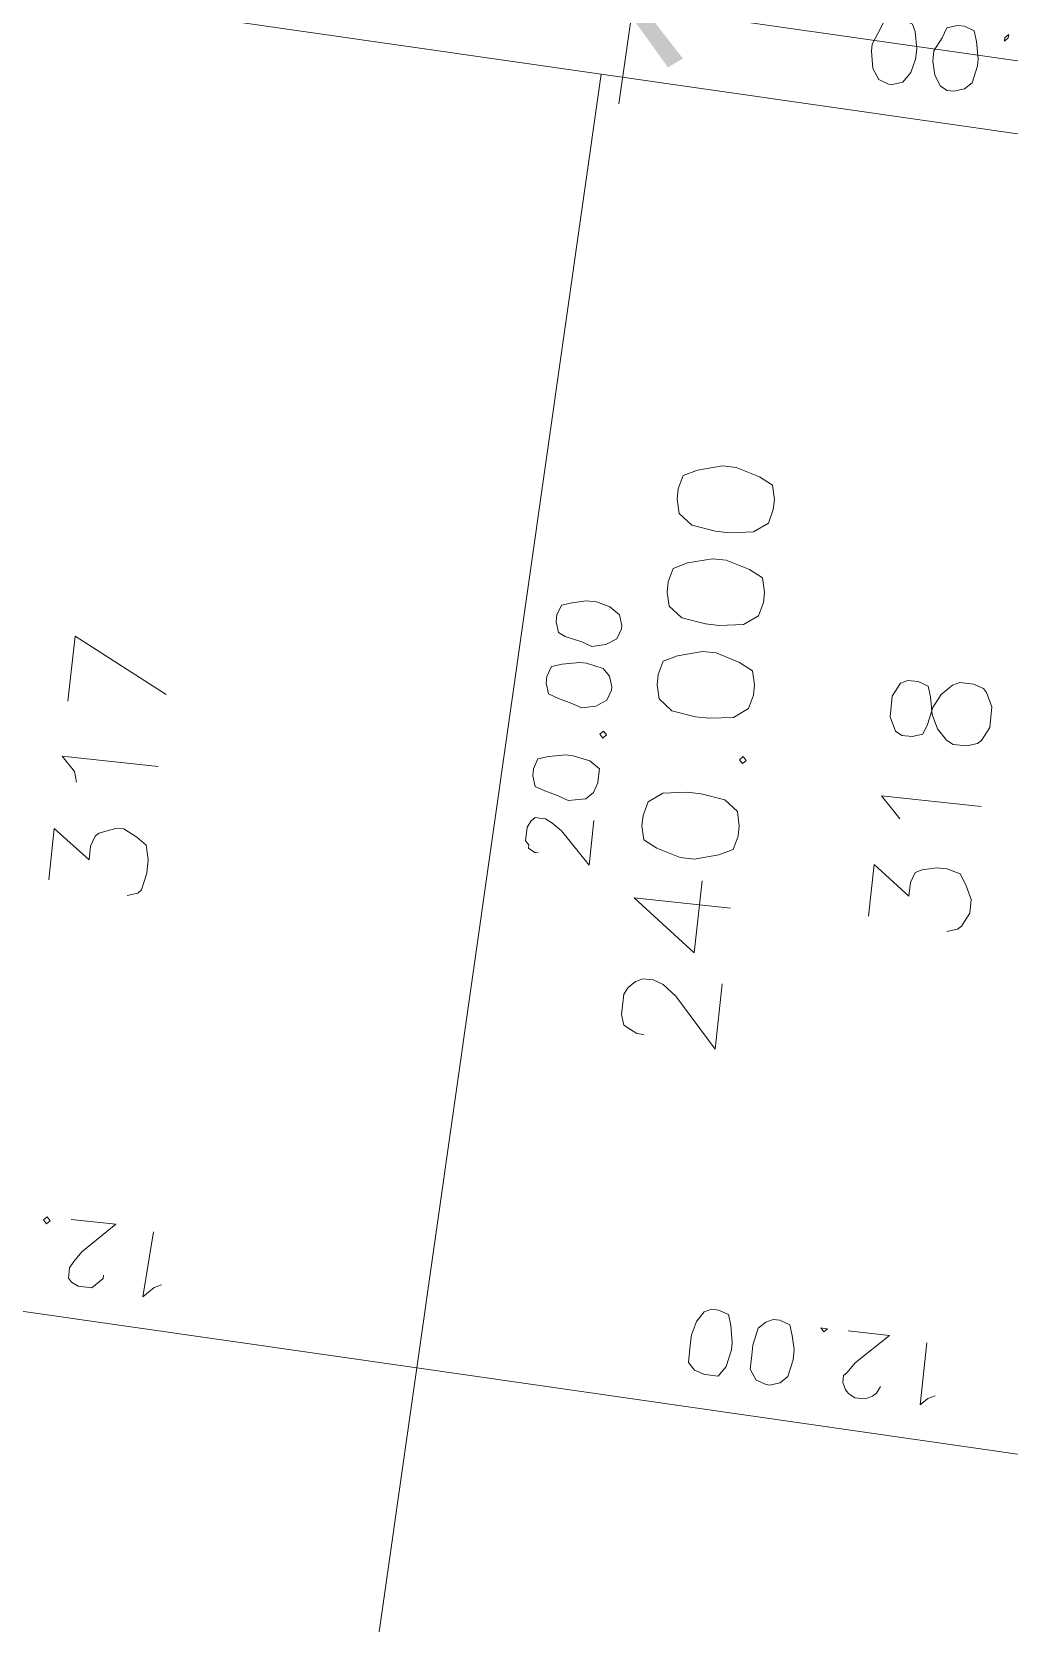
# Model space of a CAD drawing. Header units: metres. Extents: x -977055 to 805873, y -1033982 to 242021.
# Drawn here: x 2684.3 to 2699.33, y 803.49 to 827.98 of the extents above; entities that cross this region are included whole.
import ezdxf

# ---------------------------------------------------------------- set-up
doc = ezdxf.new("R2010")
doc.units = ezdxf.units.M
for name, color, linetype in [('PDF_0', 7, 'Continuous'), ('PDF_acera', 7, 'Continuous'), ('PDF_areas por lote', 7, 'Continuous'), ('PDF_COTAS', 7, 'Continuous'), ('PDF_COTAS CONJUNTO', 7, 'Continuous'), ('PDF_LOTES', 7, 'Continuous'), ('PDF_No. lotes', 7, 'Continuous')]:
    doc.layers.add(name, color=color, linetype=linetype)

# ---------------------------------------------------------------- blocks, each defined once
blk = doc.blocks.new('CALLE')
at = {"layer": 'PDF_0', "transparency": 33554559}
for points in [[(-157.235904, -229.715136), (-158.378976, -231.027552), (-158.505984, -230.858208)], [(-157.151232, -229.842144), (-157.235904, -229.715136), (-158.378976, -231.027552)]]:
    blk.add_solid(points, dxfattribs=at)
at = {"layer": 'PDF_acera', "lineweight": 9}
blk.add_lwpolyline([(-159.8184, -288.985536), (-157.320576, -216.294624), (-158.632992, -214.897536), (-189.707616, -213.839136), (-191.062368, -215.151552), (-193.517856, -286.868736)], dxfattribs=at)
at = {"layer": 'PDF_areas por lote', "lineweight": 9}
for points in [[(-170.317728, -231.831936), (-170.317728, -231.747264), (-170.275392, -231.662592), (-170.233056, -231.57792), (-170.106048, -231.535584), (-169.852032, -231.535584), (-169.76736, -231.57792), (-169.682688, -231.662592), (-169.640352, -231.747264), (-169.640352, -231.874272), (-169.682688, -232.00128), (-169.809696, -232.170624), (-170.4024, -232.720992), (-169.598016, -232.720992)], [(-168.666624, -232.720992), (-168.666624, -231.535584), (-169.259328, -232.339968), (-168.370272, -232.339968)]]:
    blk.add_lwpolyline(points, dxfattribs=at)
for points in [[(-167.777568, -231.535584), (-167.946912, -231.57792), (-168.031584, -231.747264), (-168.116256, -232.043616), (-168.116256, -232.21296), (-168.031584, -232.509312), (-167.946912, -232.678656), (-167.777568, -232.720992), (-167.65056, -232.720992), (-167.481216, -232.678656), (-167.354208, -232.509312), (-167.311872, -232.21296), (-167.311872, -232.043616), (-167.354208, -231.747264), (-167.481216, -231.57792), (-167.65056, -231.535584)], [(-166.041792, -231.535584), (-166.211136, -231.57792), (-166.338144, -231.747264), (-166.38048, -232.043616), (-166.38048, -232.21296), (-166.338144, -232.509312), (-166.211136, -232.678656), (-166.041792, -232.720992), (-165.914784, -232.720992), (-165.74544, -232.678656), (-165.660768, -232.509312), (-165.576096, -232.21296), (-165.576096, -232.043616), (-165.660768, -231.747264), (-165.74544, -231.57792), (-165.914784, -231.535584)], [(-164.89872, -231.535584), (-165.068064, -231.57792), (-165.195072, -231.747264), (-165.237408, -232.043616), (-165.237408, -232.21296), (-165.195072, -232.509312), (-165.068064, -232.678656), (-164.89872, -232.720992), (-164.771712, -232.720992), (-164.602368, -232.678656), (-164.517696, -232.509312), (-164.433024, -232.21296), (-164.433024, -232.043616), (-164.517696, -231.747264), (-164.602368, -231.57792), (-164.771712, -231.535584)], [(-163.755648, -231.535584), (-163.924992, -231.57792), (-164.052, -231.747264), (-164.094336, -232.043616), (-164.094336, -232.21296), (-164.052, -232.509312), (-163.924992, -232.678656), (-163.755648, -232.720992), (-163.62864, -232.720992), (-163.459296, -232.678656), (-163.374624, -232.509312), (-163.289952, -232.21296), (-163.289952, -232.043616), (-163.374624, -231.747264), (-163.459296, -231.57792), (-163.62864, -231.535584)], [(-166.846176, -232.63632), (-166.888512, -232.678656), (-166.846176, -232.720992), (-166.80384, -232.678656)]]:
    blk.add_lwpolyline(points, close=True, dxfattribs=at)
at = {"layer": 'PDF_COTAS', "lineweight": 9}
for points in [[(-173.408256, -224.80416), (-173.36592, -224.846496), (-173.323584, -224.80416), (-173.36592, -224.761824)], [(-173.408256, -224.80416), (-173.36592, -224.846496), (-173.323584, -224.80416), (-173.36592, -224.761824)], [(-173.323584, -225.100512), (-173.323584, -225.65088), (-173.704608, -225.269856), (-173.831616, -225.185184), (-173.916288, -225.142848), (-173.958624, -225.142848), (-174.043296, -225.142848), (-174.085632, -225.185184), (-174.127968, -225.269856), (-174.127968, -225.4392), (-174.085632, -225.481536), (-174.043296, -225.523872), (-174.00096, -225.566208), (-173.958624, -225.566208), (-174.00096, -225.566208), (-174.043296, -225.523872), (-174.085632, -225.481536), (-174.127968, -225.4392), (-174.127968, -225.269856), (-174.085632, -225.185184), (-174.043296, -225.142848), (-173.958624, -225.142848), (-173.916288, -225.142848), (-173.831616, -225.185184), (-173.704608, -225.269856), (-173.323584, -225.65088)], [(-173.36592, -226.116576), (-174.170304, -226.07424), (-174.043296, -226.201248), (-174.00096, -226.28592), (-174.043296, -226.201248), (-174.170304, -226.07424)], [(-167.777568, -230.94288), (-168.327936, -230.94288), (-167.946912, -230.561856), (-167.86224, -230.434848), (-167.819904, -230.350176), (-167.819904, -230.30784), (-167.819904, -230.223168), (-167.86224, -230.180832), (-167.946912, -230.138496), (-168.116256, -230.138496), (-168.158592, -230.180832), (-168.200928, -230.180832), (-168.243264, -230.265504), (-168.243264, -230.30784), (-168.243264, -230.265504), (-168.200928, -230.180832), (-168.158592, -230.180832), (-168.116256, -230.138496), (-167.946912, -230.138496), (-167.86224, -230.180832), (-167.819904, -230.223168), (-167.819904, -230.30784), (-167.819904, -230.350176), (-167.86224, -230.434848), (-167.946912, -230.561856), (-168.327936, -230.94288)], [(-167.311872, -230.138496), (-167.43888, -230.180832), (-167.481216, -230.30784), (-167.523552, -230.477184), (-167.565888, -230.604192), (-167.523552, -230.815872), (-167.43888, -230.900544), (-167.311872, -230.94288), (-167.269536, -230.94288), (-167.142528, -230.94288), (-167.057856, -230.815872), (-167.01552, -230.604192), (-167.01552, -230.51952), (-167.057856, -230.30784), (-167.100192, -230.180832), (-167.2272, -230.138496)], [(-167.311872, -230.138496), (-167.43888, -230.180832), (-167.481216, -230.30784), (-167.523552, -230.477184), (-167.565888, -230.604192), (-167.523552, -230.815872), (-167.43888, -230.900544), (-167.311872, -230.94288), (-167.269536, -230.94288), (-167.142528, -230.94288), (-167.057856, -230.815872), (-167.01552, -230.604192), (-167.01552, -230.51952), (-167.057856, -230.30784), (-167.100192, -230.180832), (-167.2272, -230.138496)], [(-166.1688, -230.180832), (-166.295808, -230.223168), (-166.338144, -230.350176), (-166.38048, -230.51952), (-166.422816, -230.646528), (-166.38048, -230.815872), (-166.295808, -230.94288), (-166.1688, -230.985216), (-166.126464, -230.985216), (-165.999456, -230.94288), (-165.914784, -230.858208), (-165.872448, -230.646528), (-165.872448, -230.561856), (-165.914784, -230.350176), (-165.95712, -230.223168), (-166.084128, -230.180832)], [(-166.1688, -230.180832), (-166.295808, -230.223168), (-166.338144, -230.350176), (-166.38048, -230.51952), (-166.422816, -230.646528), (-166.38048, -230.815872), (-166.295808, -230.94288), (-166.1688, -230.985216), (-166.126464, -230.985216), (-165.999456, -230.94288), (-165.914784, -230.858208), (-165.872448, -230.646528), (-165.872448, -230.561856), (-165.914784, -230.350176), (-165.95712, -230.223168), (-166.084128, -230.180832)], [(-165.406752, -230.223168), (-165.53376, -230.265504), (-165.576096, -230.350176), (-165.618432, -230.561856), (-165.660768, -230.688864), (-165.618432, -230.858208), (-165.53376, -230.985216), (-165.406752, -231.027552), (-165.364416, -231.027552), (-165.237408, -230.985216), (-165.152736, -230.858208), (-165.1104, -230.688864), (-165.1104, -230.561856), (-165.152736, -230.392512), (-165.195072, -230.265504), (-165.32208, -230.223168)], [(-165.406752, -230.223168), (-165.53376, -230.265504), (-165.576096, -230.350176), (-165.618432, -230.561856), (-165.660768, -230.688864), (-165.618432, -230.858208), (-165.53376, -230.985216), (-165.406752, -231.027552), (-165.364416, -231.027552), (-165.237408, -230.985216), (-165.152736, -230.858208), (-165.1104, -230.688864), (-165.1104, -230.561856), (-165.152736, -230.392512), (-165.195072, -230.265504), (-165.32208, -230.223168)], [(-166.719168, -230.900544), (-166.761504, -230.94288), (-166.719168, -230.985216), (-166.676832, -230.94288)], [(-166.719168, -230.900544), (-166.761504, -230.94288), (-166.719168, -230.985216), (-166.676832, -230.94288)], [(-174.381984, -233.05968), (-174.381984, -233.186688), (-174.254976, -233.27136), (-174.043296, -233.313696), (-173.958624, -233.313696), (-173.746944, -233.27136), (-173.619936, -233.229024), (-173.5776, -233.102016), (-173.5776, -233.017344), (-173.619936, -232.932672), (-173.746944, -232.848), (-173.916288, -232.805664), (-174.043296, -232.805664), (-174.254976, -232.805664), (-174.339648, -232.890336), (-174.381984, -233.017344)], [(-174.381984, -233.05968), (-174.381984, -233.186688), (-174.254976, -233.27136), (-174.043296, -233.313696), (-173.958624, -233.313696), (-173.746944, -233.27136), (-173.619936, -233.229024), (-173.5776, -233.102016), (-173.5776, -233.017344), (-173.619936, -232.932672), (-173.746944, -232.848), (-173.916288, -232.805664), (-174.043296, -232.805664), (-174.254976, -232.805664), (-174.339648, -232.890336), (-174.381984, -233.017344)], [(-158.421312, -233.610048), (-158.378976, -233.737056), (-158.251968, -233.821728), (-158.082624, -233.864064), (-157.955616, -233.864064), (-157.743936, -233.821728), (-157.659264, -233.779392), (-157.616928, -233.652384), (-157.616928, -233.567712), (-157.616928, -233.440704), (-157.743936, -233.398368), (-157.955616, -233.313696), (-158.040288, -233.313696), (-158.251968, -233.356032), (-158.378976, -233.440704), (-158.421312, -233.567712)], [(-174.42432, -233.821728), (-174.381984, -233.948736), (-174.297312, -234.033408), (-174.085632, -234.075744), (-173.958624, -234.075744), (-173.78928, -234.033408), (-173.662272, -233.991072), (-173.619936, -233.864064), (-173.619936, -233.779392), (-173.662272, -233.69472), (-173.746944, -233.610048), (-173.958624, -233.567712), (-174.085632, -233.567712), (-174.254976, -233.567712), (-174.381984, -233.652384), (-174.42432, -233.779392)], [(-174.42432, -233.821728), (-174.381984, -233.948736), (-174.297312, -234.033408), (-174.085632, -234.075744), (-173.958624, -234.075744), (-173.78928, -234.033408), (-173.662272, -233.991072), (-173.619936, -233.864064), (-173.619936, -233.779392), (-173.662272, -233.69472), (-173.746944, -233.610048), (-173.958624, -233.567712), (-174.085632, -233.567712), (-174.254976, -233.567712), (-174.381984, -233.652384), (-174.42432, -233.779392)], [(-158.421312, -234.372096), (-158.378976, -234.499104), (-158.294304, -234.583776), (-158.082624, -234.626112), (-157.997952, -234.626112), (-157.786272, -234.583776), (-157.659264, -234.54144), (-157.616928, -234.414432), (-157.616928, -234.32976), (-157.659264, -234.202752), (-157.786272, -234.160416), (-157.955616, -234.075744), (-158.082624, -234.075744), (-158.251968, -234.11808), (-158.378976, -234.202752), (-158.421312, -234.287424)], [(-173.704608, -234.414432), (-173.662272, -234.456768), (-173.662272, -234.414432), (-173.662272, -234.372096)], [(-173.704608, -234.414432), (-173.662272, -234.456768), (-173.662272, -234.414432), (-173.662272, -234.372096)], [(-173.662272, -234.710784), (-173.662272, -235.218816), (-174.043296, -234.837792), (-174.170304, -234.75312), (-174.21264, -234.710784), (-174.297312, -234.710784), (-174.381984, -234.75312), (-174.42432, -234.795456), (-174.466656, -234.880128), (-174.466656, -235.007136), (-174.42432, -235.091808), (-174.381984, -235.134144), (-174.297312, -235.17648), (-174.381984, -235.134144), (-174.42432, -235.091808), (-174.466656, -235.007136), (-174.466656, -234.880128), (-174.42432, -234.795456), (-174.381984, -234.75312), (-174.297312, -234.710784), (-174.21264, -234.710784), (-174.170304, -234.75312), (-174.043296, -234.837792), (-173.662272, -235.218816)], [(-157.743936, -234.922464), (-157.7016, -234.9648), (-157.659264, -234.9648), (-157.7016, -234.922464)], [(-173.704608, -235.684512), (-174.466656, -235.684512), (-174.381984, -235.769184), (-174.339648, -235.853856), (-174.381984, -235.769184), (-174.466656, -235.684512)]]:
    blk.add_lwpolyline(points, close=True, dxfattribs=at)
at = {"layer": 'PDF_COTAS CONJUNTO', "lineweight": 9}
blk.add_lwpolyline([(-159.014016, -230.30784), (-149.403744, -230.646528)], dxfattribs=at)
at = {"layer": 'PDF_LOTES', "lineweight": 20}
for points in [[(-190.342656, -219.385152), (-190.681344, -228.953088), (-174.678336, -229.503456), (-174.339648, -219.893184)], [(-174.339648, -219.893184), (-174.678336, -229.503456), (-158.675328, -230.053824), (-158.33664, -220.443552)], [(-190.681344, -228.953088), (-190.977696, -238.56336), (-175.017024, -239.113728), (-174.678336, -229.503456)], [(-174.678336, -229.503456), (-175.017024, -239.113728), (-159.014016, -239.664096), (-158.675328, -230.053824)]]:
    blk.add_lwpolyline(points, close=True, dxfattribs=at)
at = {"layer": 'PDF_No. lotes', "lineweight": 20}
for points in [[(-169.216992, -224.3808), (-168.581952, -224.3808), (-168.92064, -224.846496), (-168.751296, -224.846496), (-168.624288, -224.888832), (-168.581952, -224.931168), (-168.49728, -225.142848), (-168.49728, -225.22752), (-168.581952, -225.396864), (-168.666624, -225.523872), (-168.835968, -225.566208), (-169.005312, -225.566208), (-169.216992, -225.523872), (-169.259328, -225.481536), (-169.301664, -225.354528)], [(-167.989248, -224.59248), (-167.86224, -224.550144), (-167.692896, -224.3808), (-167.692896, -225.566208)], [(-166.80384, -225.566208), (-166.211136, -224.3808), (-167.01552, -224.3808)], [(-168.581952, -234.414432), (-167.946912, -234.414432), (-168.2856, -234.880128), (-168.116256, -234.880128), (-167.989248, -234.922464), (-167.946912, -235.007136), (-167.904576, -235.17648), (-167.904576, -235.303488), (-167.946912, -235.472832), (-168.07392, -235.557504), (-168.243264, -235.642176), (-168.412608, -235.642176), (-168.581952, -235.557504), (-168.624288, -235.515168), (-168.666624, -235.38816)], [(-167.354208, -234.668448), (-167.269536, -234.583776), (-167.100192, -234.414432), (-167.100192, -235.642176)]]:
    blk.add_lwpolyline(points, dxfattribs=at)
blk.add_lwpolyline([(-166.126464, -234.414432), (-166.295808, -234.499104), (-166.338144, -234.583776), (-166.338144, -234.710784), (-166.295808, -234.837792), (-166.1688, -234.880128), (-165.95712, -234.922464), (-165.787776, -235.007136), (-165.660768, -235.134144), (-165.618432, -235.218816), (-165.618432, -235.38816), (-165.660768, -235.515168), (-165.703104, -235.557504), (-165.872448, -235.642176), (-166.126464, -235.642176), (-166.295808, -235.557504), (-166.338144, -235.515168), (-166.38048, -235.38816), (-166.38048, -235.218816), (-166.338144, -235.134144), (-166.211136, -235.007136), (-166.041792, -234.922464), (-165.830112, -234.880128), (-165.703104, -234.837792), (-165.660768, -234.710784), (-165.660768, -234.583776), (-165.703104, -234.499104), (-165.872448, -234.414432)], close=True, dxfattribs=at)

msp = doc.modelspace()

# ---------------------------------------------------------------- block references
at = {"xscale": 1.255773352820658, "yscale": 1.255773352820658, "zscale": 1.255773352820658, "rotation": 83.85573648860341}
msp.add_blockref('CALLE', (2427.15058, 1056.36283, 1015.371), dxfattribs=at)

doc.saveas('drawing.dxf')
